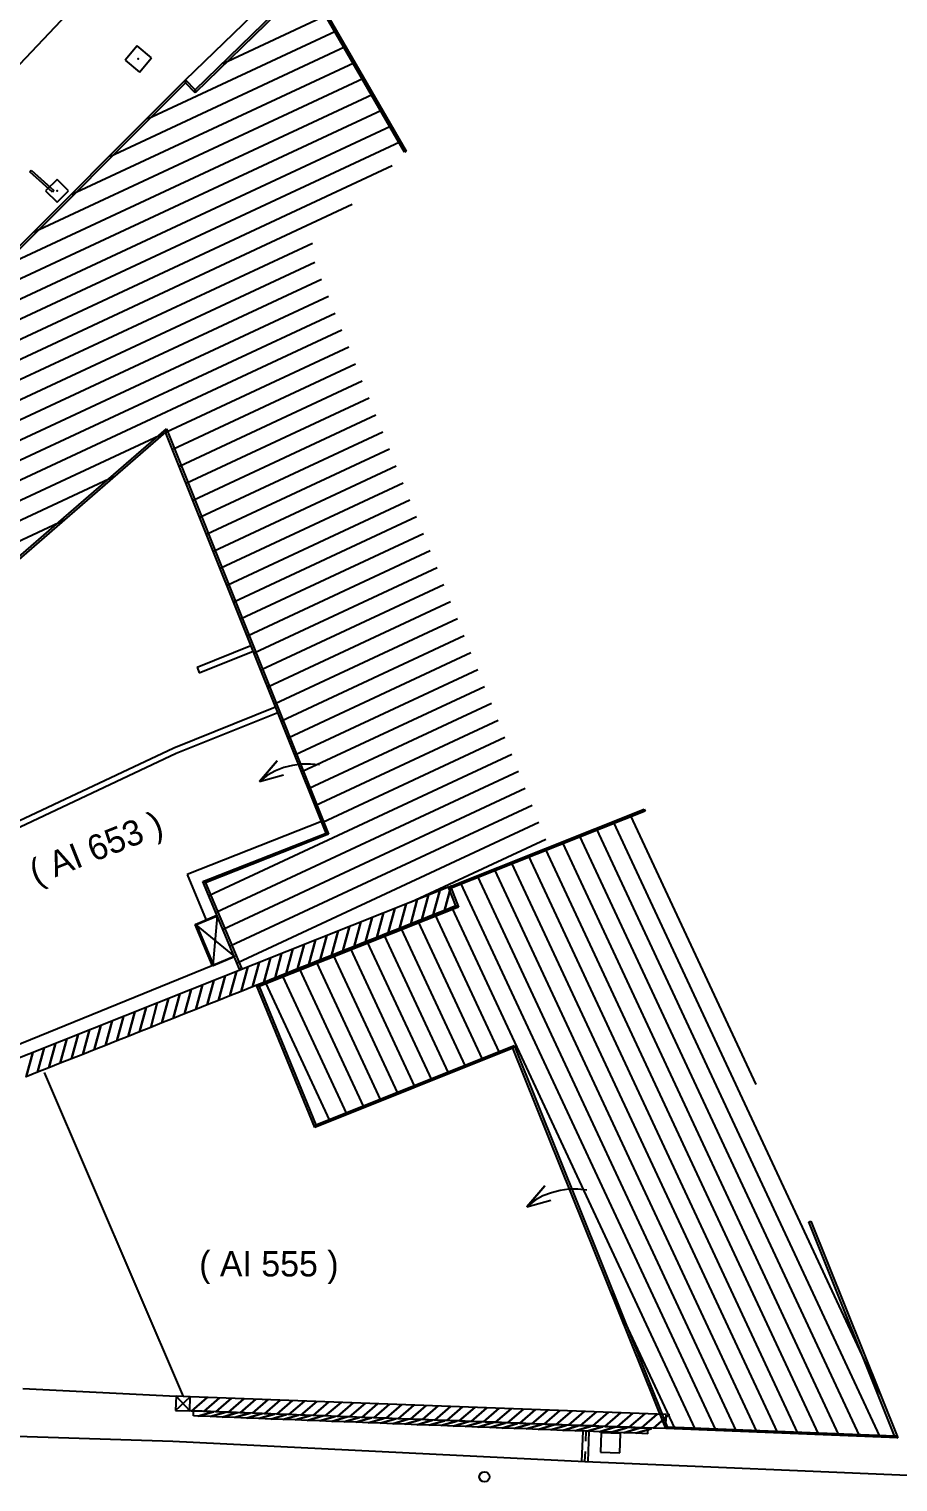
# Model space of a CAD drawing. Extents: x -215 to 206, y -120 to -34.
# Drawn here: x -116.89 to -99.75, y -83.95 to -55.29 of the extents above; entities that cross this region are included whole.
import ezdxf
from ezdxf.enums import TextEntityAlignment as Align

# ---------------------------------------------------------------- set-up
doc = ezdxf.new("R2010")
doc.units = 0
doc.header["$MEASUREMENT"] = 0
doc.layers.add('TOP$BATI', color=7, linetype='CONTINUOUS')
doc.styles.add('txt', font='TXT', dxfattribs={"height": 0.2})

msp = doc.modelspace()

# ---------------------------------------------------------------- linework, layer by layer
at = {"layer": 'TOP$BATI', "color": 7, "linetype": 'Continuous'}
for p, q in [((-112.77, -51.422, 999.079), (-118.055, -57.025, 999.079)), ((-109.482, -57.722, 991.352), (-111.552, -54.145, 991.352)), ((-111.543, -54.08, 991.352), (-109.447, -57.702, 991.352)), ((-113.8, -56.295, 999.437), (-112.005, -54.551, 999.437)), ((-111.76, -54.746, 991.352), (-113.613, -56.546, 991.352)), ((-113.612, -56.489, 991.352), (-111.817, -54.745, 991.352)), ((-113.066, -55.968, 991.352), (-111.025, -55.016, 991.352)), ((-114.554, -57.059, 991.352), (-110.844, -55.329, 991.352)), ((-115.298, -57.803, 991.352), (-110.663, -55.642, 991.352)), ((-114.758, -55.62, 999.541), (-114.993, -55.906, 999.541)), ((-114.472, -55.855, 999.541), (-114.758, -55.62, 999.541)), ((-114.707, -56.141, 999.541), (-114.472, -55.855, 999.541)), ((-116.042, -58.547, 991.352), (-110.482, -55.954, 991.352)), ((-114.993, -55.906, 999.541), (-114.707, -56.141, 999.541)), ((-118.173, -60.669, 991.352), (-113.8, -56.295, 991.352)), ((-113.801, -56.352, 991.352), (-118.143, -60.696, 991.352)), ((-116.786, -59.291, 991.352), (-110.301, -56.267, 991.352)), ((-113.8, -56.295, 991.352), (-113.801, -56.352, 991.352)), ((-113.801, -56.352, 991.352), (-113.8, -56.295, 991.352)), ((-113.613, -56.546, 991.352), (-113.801, -56.352, 991.352)), ((-113.8, -56.295, 991.352), (-113.612, -56.489, 991.352)), ((-117.53, -60.035, 991.352), (-110.12, -56.58, 991.352)), ((-113.612, -56.489, 991.352), (-113.613, -56.546, 991.352)), ((-113.613, -56.546, 991.352), (-113.612, -56.489, 991.352)), ((-118.24, -60.764, 991.352), (-109.938, -56.893, 991.352)), ((-118.773, -61.41, 991.352), (-109.757, -57.205, 991.352)), ((-119.306, -62.055, 991.352), (-109.576, -57.518, 991.352)), ((-109.447, -57.702, 991.352), (-109.482, -57.722, 991.352)), ((-119.839, -62.701, 991.352), (-109.727, -57.985, 991.352)), ((-116.874, -58.105, 993.911), (-116.847, -58.075, 993.911)), ((-116.426, -58.505, 993.911), (-116.874, -58.105, 993.911)), ((-116.847, -58.075, 993.911), (-116.4, -58.475, 993.911)), ((-116.336, -58.255, 999.664), (-116.562, -58.481, 999.664)), ((-116.109, -58.481, 999.664), (-116.336, -58.255, 999.664)), ((-120.36, -63.341, 991.352), (-110.511, -58.748, 991.352)), ((-116.562, -58.481, 999.664), (-116.336, -58.708, 999.664)), ((-116.4, -58.475, 993.911), (-116.426, -58.505, 993.911)), ((-116.336, -58.708, 999.664), (-116.109, -58.481, 999.664)), ((-120.881, -63.981, 991.352), (-111.295, -59.511, 991.352)), ((-120.995, -64.431, 991.352), (-111.252, -59.888, 991.352)), ((-120.742, -64.711, 991.352), (-111.118, -60.223, 991.352)), ((-120.488, -64.99, 991.352), (-110.984, -60.558, 991.352)), ((-120.235, -65.269, 991.352), (-110.85, -60.892, 991.352)), ((-119.982, -65.548, 991.352), (-110.716, -61.227, 991.352)), ((-114.176, -63.238, 991.352), (-110.582, -61.562, 991.352)), ((-114.042, -63.573, 991.352), (-110.448, -61.897, 991.352)), ((-113.908, -63.908, 991.352), (-110.314, -62.231, 991.352)), ((-113.774, -64.242, 991.352), (-110.18, -62.566, 991.352)), ((-113.64, -64.577, 991.352), (-110.046, -62.901, 991.352)), ((-119.729, -65.827, 991.352), (-114.22, -63.259, 991.352)), ((-114.195, -63.244, 991.352), (-118.62, -67.078, 991.352)), ((-118.617, -67.023, 991.352), (-114.179, -63.177, 991.352)), ((-114.195, -63.244, 991.352), (-114.179, -63.177, 991.352)), ((-114.179, -63.177, 991.352), (-114.195, -63.244, 991.352)), ((-111.03, -71.15, 991.352), (-114.195, -63.244, 991.352)), ((-114.179, -63.177, 991.352), (-110.978, -71.173, 991.352)), ((-113.506, -64.912, 991.352), (-109.912, -63.236, 991.352)), ((-113.372, -65.246, 991.352), (-109.778, -63.57, 991.352)), ((-113.238, -65.581, 991.352), (-109.644, -63.905, 991.352)), ((-119.476, -66.106, 991.352), (-115.213, -64.118, 991.352)), ((-113.104, -65.916, 991.352), (-109.51, -64.24, 991.352)), ((-112.97, -66.251, 991.352), (-109.376, -64.575, 991.352)), ((-119.223, -66.386, 991.352), (-116.205, -64.979, 991.352)), ((-112.836, -66.585, 991.352), (-109.242, -64.909, 991.352)), ((-112.702, -66.92, 991.352), (-109.108, -65.244, 991.352)), ((-112.568, -67.255, 991.352), (-108.974, -65.579, 991.352)), ((-112.434, -67.59, 991.352), (-108.84, -65.913, 991.352)), ((-112.3, -67.924, 991.352), (-108.706, -66.248, 991.352)), ((-112.166, -68.259, 991.352), (-108.572, -66.583, 991.352)), ((-112.032, -68.594, 991.352), (-108.438, -66.918, 991.352)), ((-111.898, -68.928, 991.352), (-108.304, -67.252, 991.352)), ((-113.575, -67.879, 999.736), (-112.51, -67.453, 999.736)), ((-113.53, -67.99, 991.352), (-112.466, -67.564, 991.352)), ((-111.764, -69.263, 991.352), (-108.17, -67.587, 991.352)), ((-113.575, -67.879, 991.352), (-113.53, -67.99, 991.352)), ((-111.63, -69.598, 991.352), (-108.036, -67.922, 991.352)), ((-111.496, -69.933, 991.352), (-107.902, -68.257, 991.352)), ((-114.035, -69.468, 999.985), (-112.026, -68.663, 999.985)), ((-113.987, -69.578, 999.985), (-111.981, -68.775, 999.985)), ((-111.362, -70.267, 991.352), (-107.768, -68.591, 991.352)), ((-111.228, -70.602, 991.352), (-107.634, -68.926, 991.352)), ((-111.094, -70.937, 991.352), (-107.5, -69.261, 991.352)), ((-118.877, -71.749, 999.985), (-114.035, -69.468, 999.985)), ((-118.72, -71.808, 999.985), (-113.987, -69.578, 999.985)), ((-113.327, -72.375, 991.352), (-107.366, -69.595, 991.352)), ((-113.187, -72.707, 991.352), (-107.232, -69.93, 991.352)), ((-112.345, -70.135, 991.352), (-111.992, -69.724, 991.352)), ((-111.992, -69.724, 991.352), (-112.345, -70.135, 991.352)), ((-112.345, -70.135, 991.352), (-111.992, -69.724, 991.352)), ((-111.992, -69.724, 991.352), (-112.345, -70.135, 991.352)), ((-112.027, -69.923, 991.352), (-112.183, -70.006, 991.352)), ((-112.027, -69.923, 991.352), (-112.183, -70.006, 991.352)), ((-111.861, -69.859, 991.352), (-112.027, -69.923, 991.352)), ((-111.861, -69.859, 991.352), (-112.027, -69.923, 991.352)), ((-111.689, -69.815, 991.352), (-111.861, -69.859, 991.352)), ((-111.689, -69.815, 991.352), (-111.861, -69.859, 991.352)), ((-111.513, -69.792, 991.352), (-111.689, -69.815, 991.352)), ((-111.513, -69.792, 991.352), (-111.689, -69.815, 991.352)), ((-111.336, -69.789, 991.352), (-111.513, -69.792, 991.352)), ((-111.336, -69.789, 991.352), (-111.513, -69.792, 991.352)), ((-111.159, -69.806, 991.352), (-111.336, -69.789, 991.352)), ((-111.159, -69.806, 991.352), (-111.336, -69.789, 991.352)), ((-112.345, -70.135, 991.352), (-111.869, -70.003, 991.352)), ((-112.345, -70.135, 991.352), (-111.869, -70.003, 991.352)), ((-112.183, -70.006, 991.352), (-112.345, -70.135, 991.352)), ((-112.183, -70.006, 991.352), (-112.345, -70.135, 991.352)), ((-113.047, -73.039, 991.352), (-107.098, -70.265, 991.352)), ((-112.907, -73.371, 991.352), (-106.963, -70.6, 991.352)), ((-108.616, -72.217, 998.876), (-104.752, -70.68, 998.876)), ((-104.737, -70.717, 998.876), (-108.564, -72.239, 998.876)), ((-104.752, -70.68, 998.876), (-104.737, -70.717, 998.876)), ((-111.121, -70.924, 999.869), (-113.772, -71.97, 999.869)), ((-112.767, -73.703, 991.352), (-106.83, -70.934, 991.352)), ((-105.694, -71.076, 991.352), (-100.11, -83.051, 991.352)), ((-105.359, -70.942, 991.352), (-100.098, -82.224, 991.352)), ((-105.024, -70.809, 991.352), (-102.551, -76.113, 991.352)), ((-113.461, -72.109, 991.352), (-111.03, -71.15, 991.352)), ((-110.978, -71.173, 991.352), (-113.408, -72.132, 991.352)), ((-111.03, -71.15, 991.352), (-110.978, -71.173, 991.352)), ((-110.978, -71.173, 991.352), (-111.03, -71.15, 991.352)), ((-109.362, -72.512, 991.352), (-106.695, -71.269, 991.352)), ((-106.364, -71.342, 991.352), (-100.919, -83.019, 991.352)), ((-106.029, -71.209, 991.352), (-100.515, -83.035, 991.352)), ((-107.034, -71.609, 991.352), (-101.729, -82.986, 991.352)), ((-106.699, -71.476, 991.352), (-101.324, -83.002, 991.352)), ((-107.704, -71.876, 991.352), (-102.538, -82.954, 991.352)), ((-107.369, -71.742, 991.352), (-102.133, -82.97, 991.352)), ((-108.615, -72.217, 991.352), (-126.003, -79.134, 991.352)), ((-113.772, -71.97, 999.869), (-113.392, -72.871, 999.869)), ((-112.734, -73.834, 991.352), (-113.461, -72.109, 991.352)), ((-113.461, -72.109, 991.352), (-113.408, -72.132, 991.352)), ((-113.408, -72.132, 991.352), (-113.461, -72.109, 991.352)), ((-113.408, -72.132, 991.352), (-112.697, -73.819, 991.352)), ((-108.468, -72.588, 998.876), (-108.616, -72.217, 998.876)), ((-108.616, -72.217, 998.876), (-108.564, -72.239, 998.876)), ((-108.564, -72.239, 998.876), (-108.616, -72.217, 998.876)), ((-108.468, -72.588, 991.352), (-108.615, -72.217, 991.352)), ((-108.374, -72.142, 991.352), (-103.348, -82.922, 991.352)), ((-108.039, -72.009, 991.352), (-102.943, -82.938, 991.352)), ((-108.564, -72.239, 998.876), (-108.416, -72.611, 998.876)), ((-113.614, -72.953, 991.352), (-113.182, -72.771, 991.352)), ((-113.174, -72.79, 991.352), (-113.588, -72.964, 991.352)), ((-113.178, -72.781, 991.352), (-113.261, -73.764, 991.352)), ((-113.182, -72.771, 991.352), (-113.174, -72.79, 991.352)), ((-112.402, -74.153, 998.876), (-108.468, -72.588, 998.876)), ((-108.416, -72.611, 998.876), (-112.35, -74.176, 998.876)), ((-108.875, -72.772, 991.352), (-107.613, -75.479, 991.352)), ((-108.54, -72.639, 991.352), (-103.752, -82.906, 991.352)), ((-108.468, -72.588, 998.876), (-108.416, -72.611, 998.876)), ((-108.416, -72.611, 998.876), (-108.468, -72.588, 998.876)), ((-113.27, -73.768, 991.352), (-113.614, -72.953, 991.352)), ((-113.614, -72.953, 991.352), (-113.588, -72.964, 991.352)), ((-113.588, -72.964, 991.352), (-113.614, -72.953, 991.352)), ((-113.601, -72.959, 991.352), (-112.838, -73.586, 991.352)), ((-113.588, -72.964, 991.352), (-113.252, -73.76, 991.352)), ((-109.545, -73.038, 991.352), (-108.282, -75.748, 991.352)), ((-109.21, -72.905, 991.352), (-107.947, -75.613, 991.352)), ((-110.215, -73.305, 991.352), (-108.951, -76.016, 991.352)), ((-109.88, -73.172, 991.352), (-108.617, -75.882, 991.352)), ((-113.265, -73.755, 991.352), (-112.842, -73.577, 991.352)), ((-112.835, -73.595, 991.352), (-113.257, -73.773, 991.352)), ((-112.842, -73.577, 991.352), (-112.835, -73.595, 991.352)), ((-110.885, -73.572, 991.352), (-109.62, -76.285, 991.352)), ((-110.55, -73.438, 991.352), (-109.286, -76.151, 991.352)), ((-113.261, -73.764, 991.352), (-119.293, -76.219, 991.352)), ((-113.252, -73.76, 991.352), (-113.27, -73.768, 991.352)), ((-113.257, -73.773, 991.352), (-113.265, -73.755, 991.352)), ((-112.697, -73.819, 991.352), (-112.734, -73.834, 991.352)), ((-111.556, -73.838, 991.352), (-110.29, -76.553, 991.352)), ((-111.221, -73.705, 991.352), (-109.955, -76.419, 991.352)), ((-111.249, -76.96, 998.876), (-112.402, -74.153, 998.876)), ((-112.402, -74.153, 998.876), (-112.35, -74.176, 998.876)), ((-112.35, -74.176, 998.876), (-112.402, -74.153, 998.876)), ((-112.35, -74.176, 998.876), (-111.228, -76.908, 998.876)), ((-112.226, -74.105, 991.352), (-110.959, -76.822, 991.352)), ((-111.891, -73.972, 991.352), (-110.624, -76.688, 991.352)), ((-111.228, -76.908, 998.876), (-107.32, -75.34, 998.876)), ((-107.342, -75.392, 998.876), (-107.32, -75.34, 998.876)), ((-107.32, -75.34, 998.876), (-107.342, -75.392, 998.876)), ((-107.32, -75.34, 998.876), (-104.301, -82.861, 998.876)), ((-107.342, -75.392, 998.876), (-111.249, -76.96, 998.876)), ((-104.329, -82.9, 998.876), (-107.342, -75.392, 998.876)), ((-116.588, -75.872, 999.447), (-113.848, -82.266, 999.447)), ((-111.249, -76.96, 998.876), (-111.228, -76.908, 998.876)), ((-111.228, -76.908, 998.876), (-111.249, -76.96, 998.876)), ((-107.069, -78.522, 991.352), (-106.716, -78.111, 991.352)), ((-106.716, -78.111, 991.352), (-107.069, -78.522, 991.352)), ((-106.413, -78.203, 991.352), (-106.585, -78.246, 991.352)), ((-106.237, -78.179, 991.352), (-106.413, -78.203, 991.352)), ((-106.06, -78.176, 991.352), (-106.237, -78.179, 991.352)), ((-105.883, -78.194, 991.352), (-106.06, -78.176, 991.352)), ((-107.069, -78.522, 991.352), (-106.593, -78.39, 991.352)), ((-106.907, -78.393, 991.352), (-107.069, -78.522, 991.352)), ((-106.751, -78.31, 991.352), (-106.907, -78.393, 991.352)), ((-106.585, -78.246, 991.352), (-106.751, -78.31, 991.352)), ((-101.506, -78.82, 998.876), (-101.469, -78.805, 998.876)), ((-101.469, -78.805, 998.876), (-99.752, -83.083, 998.876)), ((-99.812, -83.04, 998.876), (-101.506, -78.82, 998.876)), ((-105.415, -80.192, 991.352), (-104.157, -82.89, 991.352)), ((-117.012, -82.105, 999.249), (-113.988, -82.261, 999.249)), ((-113.988, -82.261, 999.172), (-113.999, -82.54, 999.172)), ((-113.999, -82.54, 999.172), (-113.708, -82.271, 999.172)), ((-113.999, -82.54, 999.172), (-113.719, -82.551, 999.172)), ((-113.708, -82.271, 999.172), (-113.988, -82.261, 999.172)), ((-113.708, -82.271, 999.172), (-113.988, -82.261, 999.172)), ((-113.988, -82.261, 999.172), (-113.719, -82.551, 999.172)), ((-113.719, -82.551, 999.172), (-113.709, -82.271, 999.172)), ((-113.719, -82.551, 999.172), (-113.708, -82.271, 999.172)), ((-104.318, -82.621, 998.876), (-113.709, -82.271, 998.876)), ((-113.647, -82.65, 999.173), (-113.643, -82.55, 999.173)), ((-104.675, -82.9, 998.885), (-113.643, -82.55, 998.885)), ((-104.329, -82.9, 998.876), (-104.318, -82.621, 998.876)), ((-117.129, -83.046, 999.079), (-114.052, -83.145, 999.079)), ((-105.981, -83.547, 998.723), (-105.957, -82.95, 998.723)), ((-105.905, -83.149, 993.787), (-105.897, -82.952, 993.787)), ((-105.861, -83.551, 998.723), (-105.837, -82.955, 998.723)), ((-105.6, -82.984, 998.877), (-105.612, -83.364, 998.877)), ((-105.22, -82.995, 998.877), (-105.6, -82.984, 998.877)), ((-105.232, -83.375, 998.877), (-105.22, -82.995, 998.877)), ((-104.679, -83, 998.885), (-104.675, -82.9, 998.885)), ((-104.329, -82.9, 998.876), (-104.301, -82.861, 998.876)), ((-104.301, -82.861, 998.876), (-104.329, -82.9, 998.876)), ((-99.752, -83.083, 998.876), (-104.329, -82.9, 998.876)), ((-104.301, -82.861, 998.876), (-99.812, -83.04, 998.876)), ((-99.752, -83.083, 998.876), (-99.812, -83.04, 998.876)), ((-99.812, -83.04, 998.876), (-99.752, -83.083, 998.876)), ((-114.052, -83.145, 999.079), (-105.921, -83.549, 999.079)), ((-105.921, -83.549, 998.723), (-105.913, -83.349, 998.723)), ((-105.612, -83.364, 998.877), (-105.232, -83.375, 998.877)), ((-105.921, -83.549, 999.079), (-97.481, -83.905, 998.667))]:
    msp.add_line(p, q, dxfattribs=at)
for points, elevation in [([(-108.468, -72.588), (-108.691, -72.677), (-108.56, -72.194), (-108.691, -72.677), (-108.914, -72.766), (-108.783, -72.283), (-108.914, -72.766), (-109.137, -72.854), (-109.006, -72.372), (-109.137, -72.854), (-109.36, -72.943), (-109.229, -72.461), (-109.36, -72.943), (-109.583, -73.032), (-109.452, -72.549), (-109.583, -73.032), (-109.806, -73.121), (-109.675, -72.638), (-109.806, -73.121), (-110.029, -73.209), (-109.898, -72.727), (-110.029, -73.209), (-110.252, -73.298), (-110.121, -72.815), (-110.252, -73.298), (-110.475, -73.387), (-110.344, -72.904), (-110.475, -73.387), (-110.698, -73.475), (-110.567, -72.993), (-110.698, -73.475), (-110.921, -73.564), (-110.79, -73.082), (-110.921, -73.564), (-111.144, -73.653), (-111.013, -73.17), (-111.144, -73.653), (-111.367, -73.742), (-111.236, -73.259), (-111.367, -73.742), (-111.59, -73.83), (-111.459, -73.348), (-111.59, -73.83), (-111.813, -73.919), (-111.682, -73.437), (-111.813, -73.919), (-112.036, -74.008), (-111.905, -73.525), (-112.036, -74.008), (-112.259, -74.097), (-112.128, -73.614), (-112.259, -74.097), (-112.482, -74.185), (-112.351, -73.703), (-112.482, -74.185), (-112.705, -74.274), (-112.574, -73.791), (-112.705, -74.274), (-112.928, -74.363), (-112.797, -73.88), (-112.928, -74.363), (-113.151, -74.451), (-113.02, -73.969), (-113.151, -74.451), (-113.374, -74.54), (-113.243, -74.058), (-113.374, -74.54), (-113.597, -74.629), (-113.466, -74.146), (-113.597, -74.629), (-113.82, -74.717), (-113.689, -74.235), (-113.82, -74.717), (-114.043, -74.806), (-113.912, -74.324), (-114.043, -74.806), (-114.266, -74.895), (-114.135, -74.412), (-114.266, -74.895), (-114.489, -74.984), (-114.358, -74.501), (-114.489, -74.984), (-114.712, -75.072), (-114.581, -74.59), (-114.712, -75.072), (-114.935, -75.161), (-114.804, -74.678), (-114.935, -75.161), (-115.158, -75.25), (-115.027, -74.767), (-115.158, -75.25), (-115.381, -75.339), (-115.25, -74.856), (-115.381, -75.339), (-115.604, -75.427), (-115.473, -74.945), (-115.604, -75.427), (-115.827, -75.516), (-115.696, -75.033), (-115.827, -75.516), (-116.05, -75.605)], 991.352), ([(-116.05, -75.605), (-115.919, -75.122), (-116.05, -75.605), (-116.273, -75.693), (-116.142, -75.211), (-116.273, -75.693), (-116.496, -75.782), (-116.365, -75.3), (-116.496, -75.782), (-116.719, -75.871), (-116.588, -75.388), (-116.719, -75.871), (-116.942, -75.96), (-116.811, -75.477), (-116.942, -75.96)], 991.352), ([(-112.833, -82.682), (-112.529, -82.594), (-112.833, -82.682), (-113.072, -82.673), (-112.769, -82.584), (-113.072, -82.673), (-113.312, -82.663), (-113.009, -82.575), (-113.312, -82.663), (-113.552, -82.654), (-113.248, -82.566), (-113.552, -82.654), (-113.647, -82.65)], 998.885), ([(-104.679, -83), (-104.919, -82.99), (-104.615, -82.902), (-104.919, -82.99), (-105.158, -82.981), (-104.855, -82.893), (-105.158, -82.981), (-105.398, -82.972), (-105.095, -82.883), (-105.398, -82.972), (-105.638, -82.962), (-105.335, -82.874), (-105.638, -82.962), (-105.878, -82.953), (-105.574, -82.865), (-105.878, -82.953), (-106.118, -82.944), (-105.814, -82.855), (-106.118, -82.944), (-106.358, -82.934), (-106.054, -82.846), (-106.358, -82.934), (-106.597, -82.925), (-106.294, -82.837), (-106.597, -82.925), (-106.837, -82.916), (-106.534, -82.827), (-106.837, -82.916), (-107.077, -82.906), (-106.773, -82.818), (-107.077, -82.906), (-107.317, -82.897), (-107.013, -82.809), (-107.317, -82.897), (-107.557, -82.888), (-107.253, -82.799), (-107.557, -82.888), (-107.796, -82.878), (-107.493, -82.79), (-107.796, -82.878), (-108.036, -82.869), (-107.733, -82.781), (-108.036, -82.869), (-108.276, -82.859), (-107.972, -82.771), (-108.276, -82.859), (-108.516, -82.85), (-108.212, -82.762), (-108.516, -82.85), (-108.756, -82.841), (-108.452, -82.753), (-108.756, -82.841), (-108.996, -82.832), (-108.692, -82.743), (-108.996, -82.832), (-109.235, -82.822), (-108.932, -82.734), (-109.235, -82.822), (-109.475, -82.813), (-109.172, -82.725), (-109.475, -82.813), (-109.715, -82.803), (-109.411, -82.715), (-109.715, -82.803), (-109.955, -82.794), (-109.651, -82.706), (-109.955, -82.794), (-110.195, -82.785), (-109.891, -82.697), (-110.195, -82.785), (-110.435, -82.775), (-110.131, -82.687), (-110.435, -82.775), (-110.674, -82.766), (-110.371, -82.678), (-110.674, -82.766), (-110.914, -82.757), (-110.61, -82.669), (-110.914, -82.757), (-111.154, -82.747), (-110.85, -82.659), (-111.154, -82.747), (-111.394, -82.738), (-111.09, -82.65), (-111.394, -82.738), (-111.634, -82.729), (-111.33, -82.641), (-111.634, -82.729), (-111.873, -82.719), (-111.57, -82.631), (-111.873, -82.719), (-112.113, -82.71), (-111.809, -82.622), (-112.113, -82.71), (-112.353, -82.701), (-112.049, -82.612), (-112.353, -82.701), (-112.593, -82.691), (-112.289, -82.603), (-112.593, -82.691), (-112.833, -82.682)], 998.885)]:
    msp.add_lwpolyline(points, dxfattribs=dict(at, elevation=elevation))
at = {"layer": 'TOP$BATI', "color": 7, "linetype": 'Continuous', "extrusion": (2.40953e-09, 0, 1), "elevation": 998.876}
msp.add_lwpolyline([(-112.483, -82.597), (-112.173, -82.328), (-112.483, -82.597), (-112.723, -82.588), (-112.413, -82.319), (-112.723, -82.588), (-112.963, -82.579), (-112.653, -82.31), (-112.963, -82.579), (-113.203, -82.57), (-112.892, -82.301), (-113.203, -82.57), (-113.443, -82.561), (-113.132, -82.293), (-113.443, -82.561), (-113.682, -82.552), (-113.372, -82.284), (-113.682, -82.552), (-113.719, -82.551)], dxfattribs=at)
at = {"layer": 'TOP$BATI', "color": 7, "linetype": 'Continuous', "extrusion": (5.07563e-09, 0, 1), "elevation": 998.876}
msp.add_lwpolyline([(-104.329, -82.9), (-104.569, -82.892), (-104.258, -82.623), (-104.569, -82.892), (-104.808, -82.883), (-104.498, -82.614), (-104.808, -82.883), (-105.048, -82.874), (-104.738, -82.605), (-105.048, -82.874), (-105.288, -82.865), (-104.978, -82.596), (-105.288, -82.865), (-105.528, -82.856), (-105.218, -82.587), (-105.528, -82.856), (-105.768, -82.847), (-105.458, -82.578), (-105.768, -82.847), (-106.008, -82.838), (-105.697, -82.569), (-106.008, -82.838), (-106.247, -82.829), (-105.937, -82.56), (-106.247, -82.829), (-106.487, -82.82), (-106.177, -82.551), (-106.487, -82.82), (-106.727, -82.811), (-106.417, -82.543), (-106.727, -82.811), (-106.967, -82.802), (-106.657, -82.534), (-106.967, -82.802), (-107.207, -82.793), (-106.897, -82.525), (-107.207, -82.793), (-107.447, -82.784), (-107.136, -82.516), (-107.447, -82.784), (-107.686, -82.775), (-107.376, -82.507), (-107.686, -82.775), (-107.926, -82.767), (-107.616, -82.498), (-107.926, -82.767), (-108.166, -82.758), (-107.856, -82.489), (-108.166, -82.758), (-108.406, -82.749), (-108.096, -82.48), (-108.406, -82.749), (-108.646, -82.74), (-108.336, -82.471), (-108.646, -82.74), (-108.886, -82.731), (-108.575, -82.462), (-108.886, -82.731), (-109.125, -82.722), (-108.815, -82.453), (-109.125, -82.722), (-109.365, -82.713), (-109.055, -82.444), (-109.365, -82.713), (-109.605, -82.704), (-109.295, -82.435), (-109.605, -82.704), (-109.845, -82.695), (-109.535, -82.426), (-109.845, -82.695), (-110.085, -82.686), (-109.775, -82.418), (-110.085, -82.686), (-110.325, -82.677), (-110.014, -82.409), (-110.325, -82.677), (-110.564, -82.668), (-110.254, -82.4), (-110.564, -82.668), (-110.804, -82.659), (-110.494, -82.391), (-110.804, -82.659), (-111.044, -82.65), (-110.734, -82.382), (-111.044, -82.65), (-111.284, -82.642), (-110.974, -82.373), (-111.284, -82.642), (-111.524, -82.633), (-111.213, -82.364), (-111.524, -82.633), (-111.764, -82.624), (-111.453, -82.355), (-111.764, -82.624), (-112.003, -82.615), (-111.693, -82.346), (-112.003, -82.615), (-112.243, -82.606), (-111.933, -82.337), (-112.243, -82.606), (-112.483, -82.597)], dxfattribs=at)
at = {"layer": 'TOP$BATI', "color": 7, "linetype": 'Continuous'}
msp.add_circle((-107.906, -83.851, 998.814), 0.1, dxfattribs=at)
for p in [(-114.733, -55.88, 999.541), (-116.336, -58.481, 999.664)]:
    msp.add_point(p, dxfattribs=at)

# ---------------------------------------------------------------- texts
at = {"layer": 'TOP$BATI', "color": 7, "linetype": 'Continuous', "style": 'txt'}
msp.add_text('( AI 653 )', height=0.5, rotation=21.6944, dxfattribs=at).set_placement((-115.477, -71.671, 991.352), align=Align.CENTER)
msp.add_text('( AI 555 )', height=0.5, dxfattribs=at).set_placement((-112.157, -79.898, 991.352), align=Align.CENTER)

doc.saveas('drawing.dxf')
